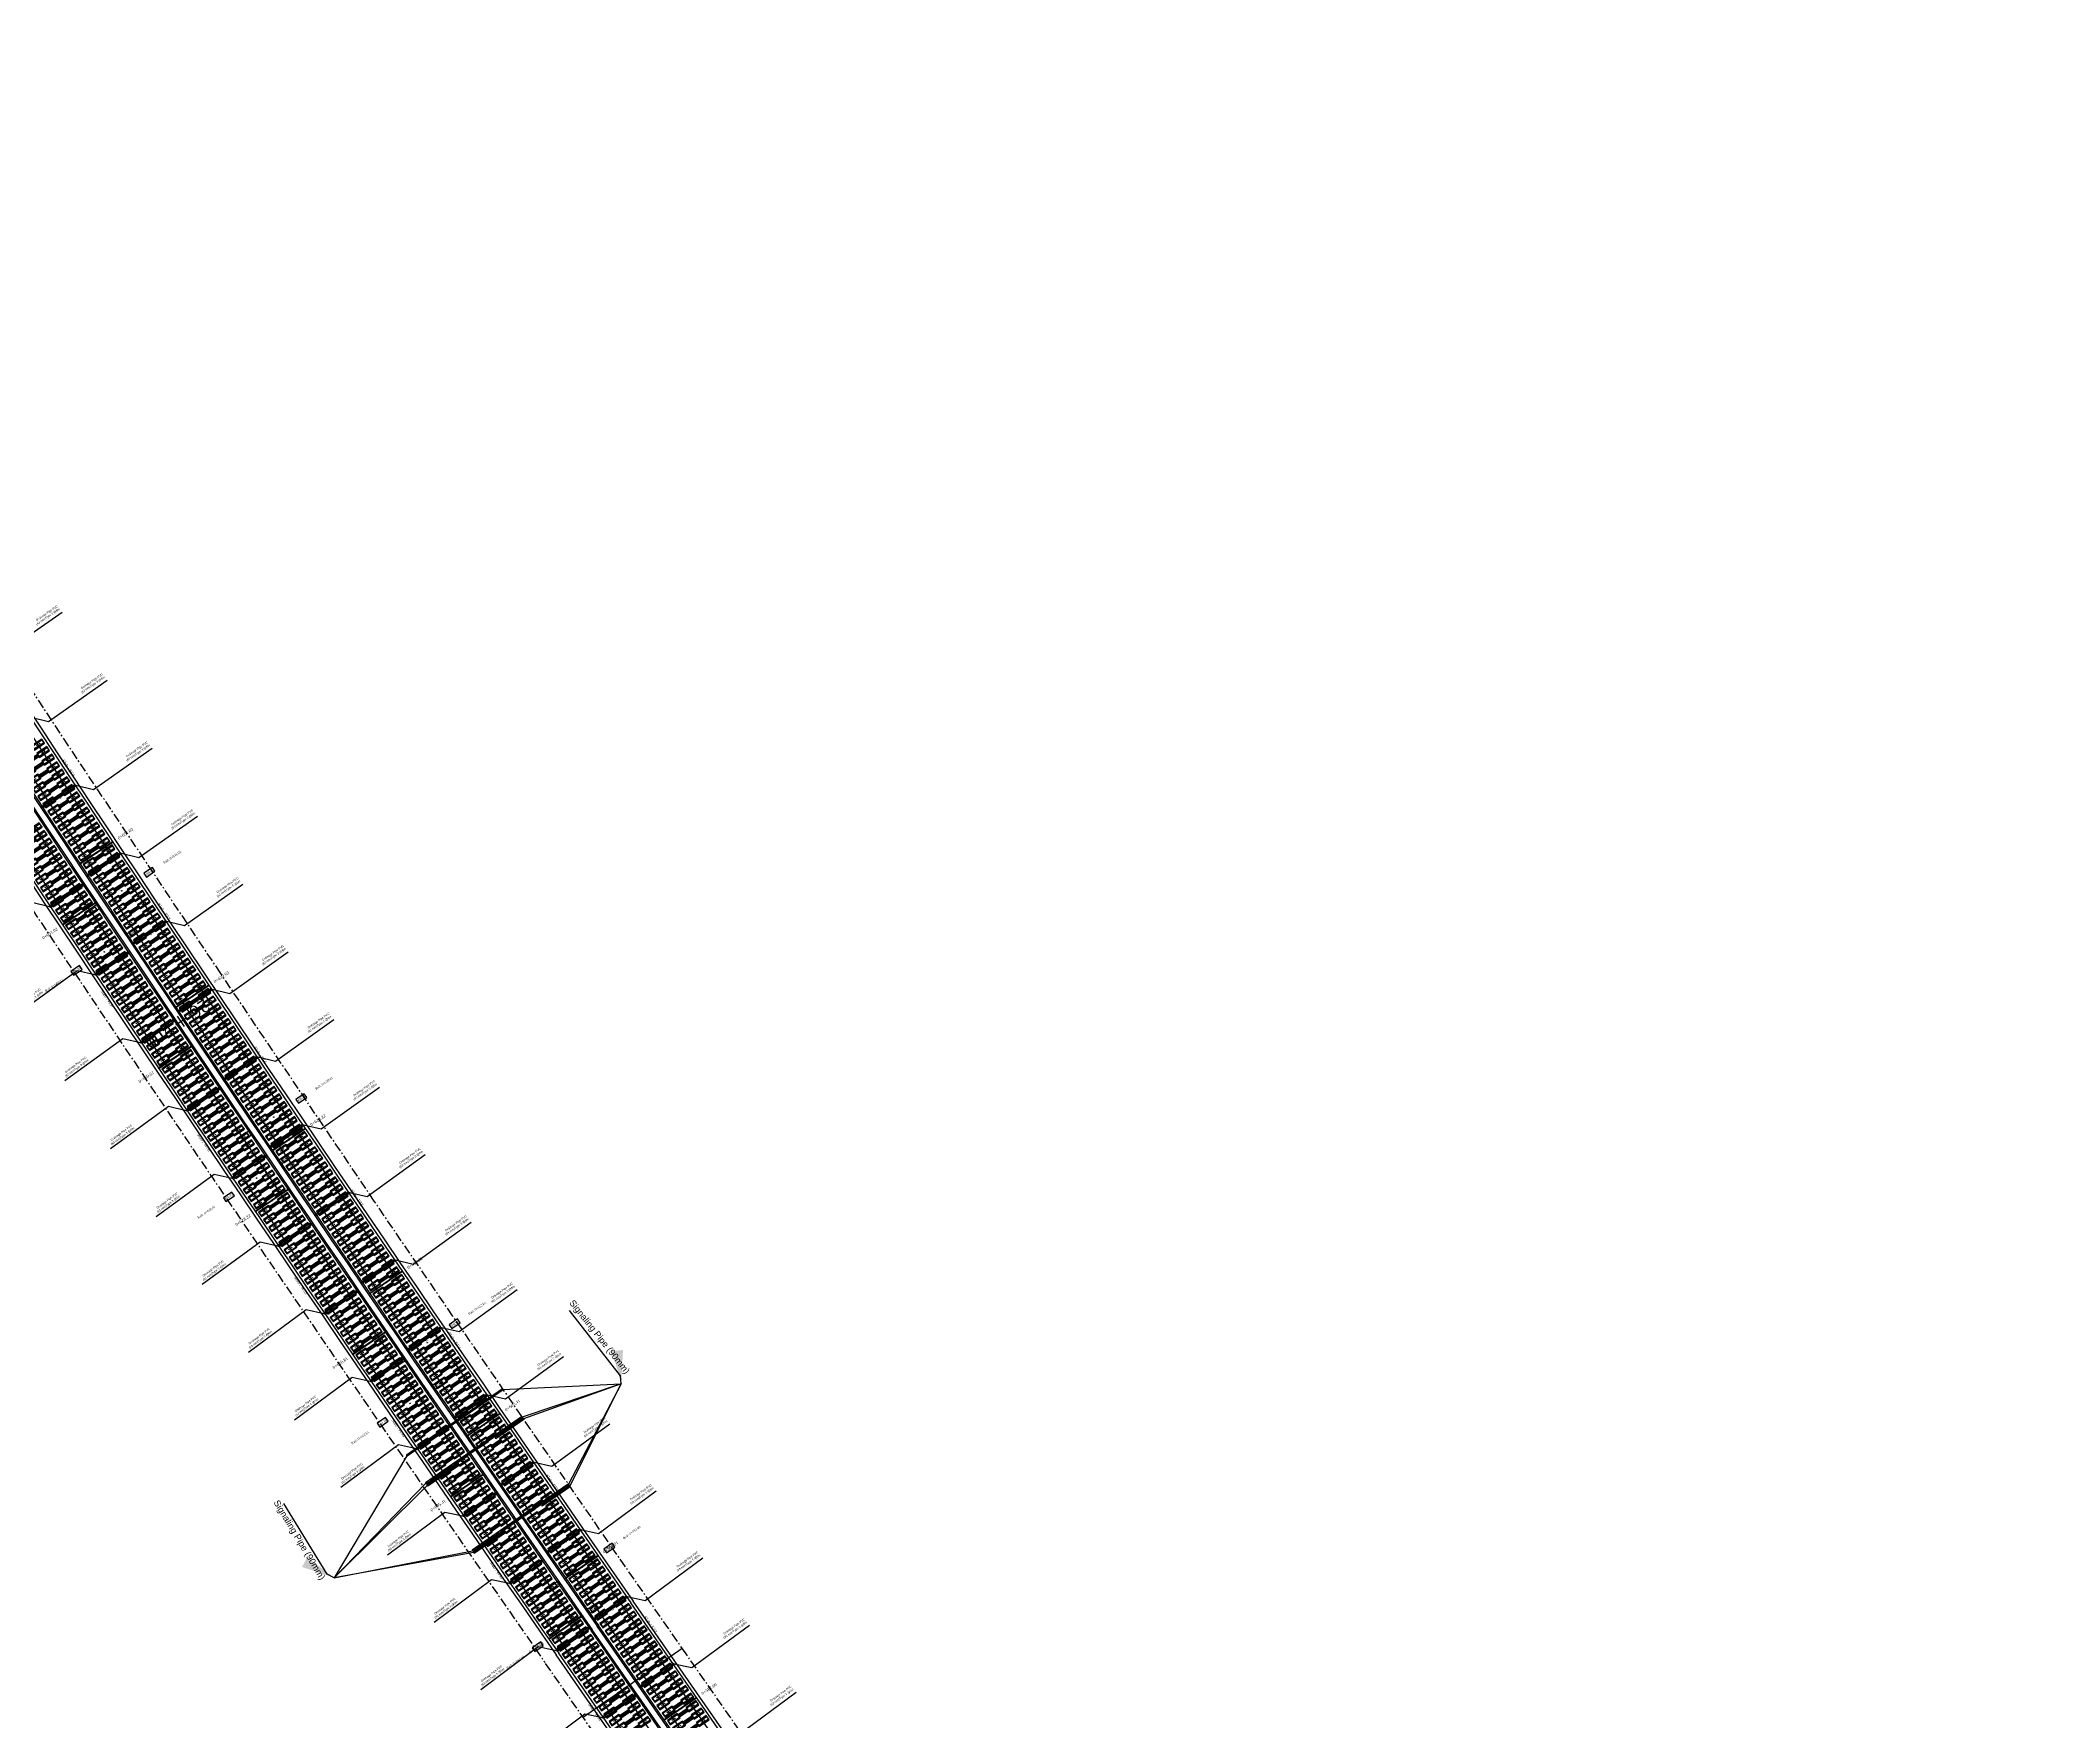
# Model space of a CAD drawing. Header units: metres. Extents: x 0 to 564365, y 0 to 3594889.
# Drawn here: x 563869.9 to 564002, y 3593730.4 to 3593841.5 of the extents above; entities that cross this region are included whole.
import ezdxf
from ezdxf.enums import TextEntityAlignment as Align

# ---------------------------------------------------------------- set-up
doc = ezdxf.new("R2010")
doc.units = ezdxf.units.M
for name, pattern in [('ACAD_ISO10W100', [18, 12, -3, 0, -3]), ('DASHED2', [0.375, 0.25, -0.125]), ('HIDDEN', [0.375, 0.25, -0.125])]:
    doc.linetypes.add(name, pattern=pattern)
for name, color, linetype in [('2d', 2, 'Continuous'), ('_flg-all slab', 7, 'Continuous'), ('_flg-Bar Divar', 11, 'ACAD_ISO10W100'), ('_flg-Por Konande-Devar', 230, 'Continuous'), ('_flg-por Konande-Vasat', 170, 'Continuous'), ('A-BLDG-SITE', 7, 'Continuous'), ('AG_JOOSH', 7, 'Continuous'), ('AG_Print', 7, 'Continuous'), ('AG_Slab', 7, 'Continuous'), ('C-ROAD-SAMP', 150, 'HIDDEN'), ('C-ROAD-STAN-MAJR', 11, 'Continuous'), ('E Pipe', 5, 'Continuous'), ('Km_Rail', 7, 'Continuous'), ('Km_Slab', 7, 'Continuous'), ('newSTALBL', 1, 'Continuous'), ('Number_Slab', 7, 'Continuous'), ('Rail', 1, 'Continuous'), ('Rail_Gap', 7, 'Continuous'), ('Signaling Pipe', 5, 'Continuous'), ('Travers', 7, 'Continuous')]:
    doc.layers.add(name, color=color, linetype=linetype)
doc.styles.add('ND', font='nashkh.shx', dxfattribs={"height": 3})
doc.styles.add('RS', font='ROMANS.SHX')
doc.styles.get("Standard").update_dxf_attribs({"font": 'romantic.ttf'})
doc.dimstyles.new('1.50', dxfattribs={"dimscale": 0, "dimtxt": 2.5, "dimasz": 2.2, "dimexe": 2, "dimexo": 2, "dimgap": 0.8, "dimtad": 1, "dimdec": 0, "dimlfac": 5, "dimdsep": 46, "dimtxsty": 'RS', "dimcen": 2.2, "dimclrd": 2, "dimclre": 2, "dimclrt": 2, "dimadec": 0, "dimazin": 0, "dimtfac": 1, "dimtdec": 0, "dimtmove": 2, "dimatfit": 3, "dimfxl": 3, "dimtolj": 1, "dimtzin": 0, "dimarcsym": 0})

# ---------------------------------------------------------------- blocks, each defined once
blk = doc.blocks.new('stalbl')
for p, q in [((0, 0.042), (0, -0.041)), ((0.042, 0), (-0.042, 0))]:
    blk.add_line(p, q)
blk.add_attdef('STAMAN', text='', height=0.0167).set_placement((-0.08, 0), align=Align.MIDDLE_RIGHT)
blk.add_attdef('STAPRE', text='', height=0.0167).set_placement((0.08, 0), align=Align.MIDDLE_LEFT)
blk = doc.blocks.new('AG_slab')
at = {"layer": 'AG_Slab', "color": 1}
for p, q in [((1.3, 0.015), (-1.3, 0.015)), ((1.3, -0.015), (-1.3, -0.015))]:
    blk.add_line(p, q, dxfattribs=at)
at = {"layer": 'AG_Slab', "color": 5}
for p, q in [((-1.3, -0.015), (-1.3, 0.015)), ((1.3, 0.015), (1.3, -0.015))]:
    blk.add_line(p, q, dxfattribs=at)
at = {"layer": 'AG_Slab', "color": 2, "linetype": 'DASHED2'}
blk.add_line((1.3, 0), (-1.3, 0), dxfattribs=at)
at = {"layer": 'AG_Slab', "color": 7}
blk.add_circle((0, 0), 0.03, dxfattribs=at)
blk = doc.blocks.new('AG_Joosh')
at = {"layer": 'AG_JOOSH', "color": 2}
for p, q in [((-0.701, 0.005), (-0.801, 0.005)), ((0.701, 0.005), (0.801, 0.005)), ((-0.701, -0.005), (-0.801, -0.005)), ((0.701, -0.005), (0.801, -0.005))]:
    blk.add_line(p, q, dxfattribs=at)
at = {"layer": 'AG_JOOSH', "color": 7}
blk.add_circle((0, 0), 0.0155, dxfattribs=at)
blk = doc.blocks.new('AG_t')
at = {"layer": 'Travers', "color": 3}
blk.add_lwpolyline([(-0.35, 0.17), (-1.15, 0.17), (-1.15, -0.17), (-0.35, -0.17), (-0.35, 0.17), (-0.38, 0.11), (-1.13, 0.11), (-1.15, 0.17), (-1.13, 0.11), (-1.13, -0.11), (-1.15, -0.17), (-1.13, -0.11), (-0.38, -0.11), (-0.35, -0.17), (-0.38, -0.11), (-0.38, 0.11), (-0.35, 0.17), (-0.35, 0.09), (0.35, 0.09), (0.35, 0.05), (-0.35, 0.05), (-0.35, 0), (0.35, 0), (0.35, -0.05), (-0.35, -0.05), (-0.35, -0.09), (0.35, -0.09), (0.35, -0.17), (1.15, -0.17), (1.15, 0.17), (0.35, 0.17), (0.35, -0.17), (0.38, -0.11), (0.38, 0.11), (0.35, 0.17), (0.38, 0.11), (1.13, 0.11), (1.15, 0.17), (1.13, 0.11), (1.13, -0.11), (1.15, -0.17), (1.13, -0.11), (0.38, -0.11)], dxfattribs=at)
for centre in [(-0.86, 0), (-0.65, 0), (0.65, 0), (0.86, 0)]:
    blk.add_circle(centre, 0.015, dxfattribs=at)
at = {"layer": 'Travers', "color": 7}
blk.add_circle((0, 0), 0.02, dxfattribs=at)
blk = doc.blocks.new('AG_tttt', base_point=(-0.75, 0))
at = {"layer": 'Travers', "color": 3}
blk.add_lwpolyline([(-0.35, 0.17), (-1.15, 0.17), (-1.15, -0.17), (-0.35, -0.17), (-0.35, 0.17), (-0.38, 0.11), (-1.13, 0.11), (-1.15, 0.17), (-1.13, 0.11), (-1.13, -0.11), (-1.15, -0.17), (-1.13, -0.11), (-0.38, -0.11), (-0.35, -0.17), (-0.38, -0.11), (-0.38, 0.11), (-0.35, 0.17), (-0.35, 0.09), (0.35, 0.09), (0.35, 0.05), (-0.35, 0.05), (-0.35, 0), (0.35, 0), (0.35, -0.05), (-0.35, -0.05), (-0.35, -0.09), (0.35, -0.09), (0.35, -0.17), (1.15, -0.17), (1.15, 0.17), (0.35, 0.17), (0.35, -0.17), (0.38, -0.11), (0.38, 0.11), (0.35, 0.17), (0.38, 0.11), (1.13, 0.11), (1.15, 0.17), (1.13, 0.11), (1.13, -0.11), (1.15, -0.17), (1.13, -0.11), (0.38, -0.11)], dxfattribs=at)
for centre in [(-0.86, 0), (-0.65, 0), (0.65, 0), (0.86, 0)]:
    blk.add_circle(centre, 0.015, dxfattribs=at)
at = {"layer": 'Travers', "color": 7}
blk.add_circle((0, 0), 0.02, dxfattribs=at)
blk = doc.blocks.new('Drainage Pipe E')
at = {"color": 30, "true_color": 0xf26722}
for p, q in [((-0.87, 0.07), (0.85, 0.07)), ((-0.87, 0.07), (0.85, 0.07)), ((0.85, 0.07), (0.52, 0.12)), ((0.52, 0.12), (0.52, 0.07)), ((0.85, 0.07), (0.52, 0.12)), ((0.52, 0.12), (0.52, 0.07))]:
    blk.add_line(p, q, dxfattribs=at)
at = {"layer": '2d', "flags": 128}
blk.add_lwpolyline([(-1.35, 0), (-2.17, 0.89), (-6.92, 0.76)], dxfattribs=at)
at = {"layer": 'E Pipe', "color": 4}
for p, q in [((-1.3, 0.05), (1.29, 0.05)), ((-1.3, 0.05), (1.29, 0.05)), ((-1.31, -0.05), (1.3, -0.05)), ((-1.3, -0.06), (1.29, -0.05))]:
    blk.add_line(p, q, dxfattribs=at)
for centre in [(-1.29, 0), (-1.29, 0), (1.29, 0), (1.29, 0)]:
    blk.add_circle(centre, 0.0546, dxfattribs=at)
at = {"color": 30, "true_color": 0xf26722, "insert": (-0.16, 0.2), "char_height": 0.0993, "attachment_point": 1, "rotation": 0.0181}
blk.add_mtext_dynamic_manual_height_columns('2%', width=1.0082, gutter_width=1, heights=[0], dxfattribs=at)
at = {"layer": '2d', "insert": (-6.89, 0.17), "char_height": 0.141, "width": 2.1135, "attachment_point": 3, "rotation": 180.6503, "style": 'ND'}
blk.add_mtext('{\\f@Arial Unicode MS|b0|i0|c0|p34;Drainage Pipe PVC\\P(63 mm)Type 3 @6m}', dxfattribs=at)
blk = doc.blocks.new('_N-drainage pipe')
at = {"layer": '2d', "flags": 128}
blk.add_lwpolyline([(570000.68, 3594952.86), (569999.69, 3594952.17), (569999.2, 3594947.46)], dxfattribs=at)
at = {"layer": 'E Pipe', "color": 4}
for p, q in [((570000.74, 3594952.9), (570001.09, 3594955.47)), ((570000.74, 3594952.91), (570001.09, 3594955.46))]:
    blk.add_line(p, q, dxfattribs=at)
blk.add_lwpolyline([(570000.64, 3594952.92), (570000.98, 3594955.47)], close=True, dxfattribs=at)
for centre in [(570001.03, 3594955.47), (570001.03, 3594955.47), (570000.69, 3594952.92), (570000.69, 3594952.92)]:
    blk.add_circle(centre, 0.0544, dxfattribs=at)
at = {"layer": '2d', "insert": (569998.9, 3594949.57), "char_height": 0.1405, "width": 2.1055, "attachment_point": 3, "rotation": 84.2858, "style": 'ND'}
blk.add_mtext('{\\f@Arial Unicode MS|b0|i0|c0|p34;Drainage Pipe PVC\\P(63 mm)Type 3 @6m}', dxfattribs=at)
blk = doc.blocks.new('Signaling-P90')
for p, q in [((564576.2, 3601965.65), (564568.72, 3601963.81)), ((564576.22, 3601965.56), (564568.74, 3601963.72)), ((564576.21, 3601965.6), (564583.65, 3601963.18, 0)), ((564574.54, 3601962.95), (564569.25, 3601961.65)), ((564569.27, 3601961.56), (564574.56, 3601962.87)), ((564571.44, 3601962.19), (564576.73, 3601963.49)), ((564576.75, 3601963.41), (564571.46, 3601962.1)), ((564576.77, 3601963.34), (564574.6, 3601962.81)), ((564576.79, 3601963.25), (564574.62, 3601962.72)), ((564583.65, 3601963.18, 0), (564576.74, 3601963.45)), ((564583.65, 3601963.18, 0), (564576.78, 3601963.3)), ((564583.65, 3601963.18, 0), (564578.04, 3601958.21)), ((564578.07, 3601958.06), (564583.65, 3601963.18, 0)), ((564578.07, 3601958.06), (564583.65, 3601963.18, 0)), ((564561.37, 3601957.93), (564569.26, 3601961.61)), ((564561.37, 3601957.93), (564569.29, 3601961.45)), ((564569.29, 3601961.5), (564571.46, 3601962.03)), ((564569.31, 3601961.41), (564571.48, 3601961.94)), ((564570.59, 3601956.21), (564561.37, 3601957.93)), ((564570.59, 3601956.21), (564561.37, 3601957.93)), ((564561.37, 3601957.93), (564570.55, 3601956.36)), ((564575.83, 3601957.71), (564570.54, 3601956.41)), ((564570.56, 3601956.32), (564575.85, 3601957.62)), ((564572.73, 3601956.95), (564578.02, 3601958.25)), ((564578.05, 3601958.16), (564572.75, 3601956.86)), ((564578.06, 3601958.1), (564575.88, 3601957.56)), ((564578.08, 3601958.01), (564575.9, 3601957.47)), ((564570.57, 3601956.25), (564572.76, 3601956.79)), ((564570.6, 3601956.17), (564572.78, 3601956.7))]:
    blk.add_line(p, q)
blk.add_lwpolyline([(564568.73, 3601963.76), (564561.37, 3601957.93)])
for centre, major_axis, ratio in [((564576.21, 3601965.6), (0.0107, -0.0435), 0.134472), ((564574.61, 3601962.76), (0.0108, -0.0437), 0.140067), ((564576.74, 3601963.45), (0.0107, -0.0435), 0.134472), ((564576.78, 3601963.3), (0.0108, -0.0439), 0.169288), ((564571.45, 3601962.15), (0.0107, -0.0435), 0.259857), ((564575.89, 3601957.52), (0.0108, -0.0437), 0.250423), ((564578.04, 3601958.21), (0.0107, -0.0435), 0.134472), ((564578.07, 3601958.06), (0.0108, -0.0437), 0.165493)]:
    blk.add_ellipse(centre, major_axis=major_axis, ratio=ratio)
at = {"extrusion": (0, 0, -1)}
for centre, major_axis, ratio in [((564568.73, 3601963.76), (0.0107, -0.0435), 0.134472), ((564574.55, 3601962.91), (0.0107, -0.0435), 0.259857), ((564569.26, 3601961.61), (0.0107, -0.0435), 0.134472), ((564569.3, 3601961.45), (0.0108, -0.0439), 0.169288), ((564571.47, 3601961.99), (0.0108, -0.0437), 0.140067), ((564575.84, 3601957.67), (0.0107, -0.0435), 0.340439), ((564570.55, 3601956.36), (0.0107, -0.0435), 0.134472), ((564570.59, 3601956.21), (0.0108, -0.0437), 0.165493), ((564572.77, 3601956.75), (0.0108, -0.0437), 0.250423)]:
    blk.add_ellipse(centre, major_axis=major_axis, ratio=ratio, dxfattribs=at)
at = {"layer": 'C-ROAD-SAMP', "color": 150, "linetype": 'HIDDEN', "lineweight": -3}
for p, q in [((564576.74, 3601963.45), (564569.26, 3601961.61)), ((564576.78, 3601963.3), (564574.61, 3601962.76)), ((564569.29, 3601961.45), (564571.46, 3601961.99)), ((564570.55, 3601956.36), (564578.04, 3601958.21))]:
    blk.add_line(p, q, dxfattribs=at)
for points in [[(564576.21, 3601965.6), (564572.43, 3601964.67), (564568.73, 3601963.76)], [(564578.07, 3601958.06), (564575.89, 3601957.52)], [(564570.59, 3601956.21), (564572.77, 3601956.75)]]:
    blk.add_lwpolyline(points, dxfattribs=at)
at = {"layer": 'Signaling Pipe', "char_height": 0.4262, "width": 8.1574, "style": 'ND'}
for insert, attachment_point, rotation in [((564582.71, 3601969.52, 0), 1, 287.5334), ((564559.26, 3601963.98, 0), 7, 280.155)]:
    blk.add_mtext('{\\f@Arial Unicode MS|b0|i0|c0|p34;Signaling Pipe (90mm)}', dxfattribs=dict(at, insert=insert, attachment_point=attachment_point, rotation=rotation))
at = {"layer": 'Signaling Pipe'}
for points in [[(564583.65, 3601963.18, 0), (564583.78, 3601963.69, 0), (564582.17, 3601968.92, 0)], [(564561.37, 3601957.93), (564561.03, 3601958.32), (564560.02, 3601963.7)]]:
    blk.add_leader(points, dimstyle='1.50', override={"dimscale": 1}, dxfattribs=at)

msp = doc.modelspace()

# ---------------------------------------------------------------- linework, layer by layer
at = {"layer": '_flg-all slab', "linetype": 'Continuous', "lineweight": -3}
for p, q in [((564001.839, 3593604.752), (563908.953, 3593738.284)), ((563999.705, 3593603.268), (563906.819, 3593736.799)), ((563999.212, 3593602.925), (563906.326, 3593736.457)), ((563997.078, 3593601.44), (563904.192, 3593734.972))]:
    msp.add_line(p, q, dxfattribs=at)
for radius in [2997.1, 3000.3, 2999.7, 3002.9]:
    msp.add_arc((566369.339, 3595449.748), radius, 212.455293, 214.822778, dxfattribs=at)
at = {"layer": '_flg-Bar Divar', "lineweight": -3, "ltscale": 0.05}
for p, q in [((563871.812, 3593794.891, 1556.206), (563866.814, 3593802.476, 1556.206)), ((563876.834, 3593787.38, 1556.206), (563871.812, 3593794.891, 1556.206)), ((563881.877, 3593779.85, 1556.206), (563876.834, 3593787.38, 1556.206)), ((563886.989, 3593772.25, 1556.206), (563881.877, 3593779.85, 1556.206)), ((563892.016, 3593764.815, 1556.206), (563886.989, 3593772.25, 1556.206)), ((563897.182, 3593757.251, 1556.206), (563892.016, 3593764.815, 1556.206)), ((563902.317, 3593749.781, 1556.206), (563897.182, 3593757.251, 1556.206)), ((563907.458, 3593742.315, 1556.206), (563902.317, 3593749.781, 1556.206)), ((563912.599, 3593734.927, 1556.206), (563907.458, 3593742.315, 1556.206)), ((563996.175, 3593600.812), (563903.289, 3593734.344)), ((563917.838, 3593727.409, 1556.206), (563912.599, 3593734.927, 1556.206))]:
    msp.add_line(p, q, dxfattribs=at)
msp.add_arc((566369.339, 3595449.748), 3004, 212.455293, 214.822778, dxfattribs=at)
at = {"layer": '_flg-Por Konande-Devar', "linetype": 'Continuous', "lineweight": -3}
for p, q in [((564002.003, 3593604.867), (563909.117, 3593738.398)), ((563996.914, 3593601.326), (563904.028, 3593734.858))]:
    msp.add_line(p, q, dxfattribs=at)
for radius in [2996.9, 3003.1]:
    msp.add_arc((566369.339, 3595449.748), radius, 212.455293, 214.822778, dxfattribs=at)
at = {"layer": '_flg-por Konande-Vasat'}
for p, q in [((563999.294, 3593602.982), (563906.408, 3593736.514)), ((563999.622, 3593603.211), (563906.737, 3593736.742))]:
    msp.add_line(p, q, dxfattribs=at)
for radius in [3000.2, 2999.8]:
    msp.add_arc((566369.339, 3595449.748), radius, 212.455293, 214.822778, dxfattribs=at)
at = {"layer": 'A-BLDG-SITE', "color": 4}
msp.add_line((563912.348, 3593735.288, 1550.434), (563905.818, 3593730.75, 1550.432), dxfattribs=at)
at = {"layer": 'Rail'}
for points in [[(563874.71, 3593784.896, -0.0015004), (563864.763, 3593799.898, -0.0015004)], [(563875.959, 3593785.73, -0.0015004), (563866.017, 3593800.724, -0.0015004)], [(563874.805, 3593781.697, -0.0014988), (563864.85, 3593796.682)], [(563873.557, 3593780.862, -0.0014988), (563863.596, 3593795.855)], [(563885.997, 3593770.787, -0.0015004), (563875.965, 3593785.722, -0.0015004)], [(563884.752, 3593769.946, -0.0015004), (563874.716, 3593784.888, -0.0015004)], [(563884.856, 3593766.763, -0.0014988), (563874.811, 3593781.688)], [(563883.613, 3593765.921, -0.0014988), (563873.562, 3593780.853)], [(563894.884, 3593755.056, -0.0015004), (563884.758, 3593769.938, -0.0015004)], [(563896.124, 3593755.905, -0.0015004), (563886.002, 3593770.779, -0.0015004)], [(563893.758, 3593751.04, -0.0014988), (563883.618, 3593765.912)], [(563894.997, 3593751.89, -0.0014988), (563884.862, 3593766.755)], [(563905.106, 3593740.228, -0.0015004), (563894.89, 3593755.048, -0.0015004)], [(563906.34, 3593741.084, -0.0015004), (563896.129, 3593755.897, -0.0015004)], [(563903.993, 3593736.22, -0.0014988), (563893.764, 3593751.032)], [(563905.226, 3593737.078, -0.0014988), (563895.002, 3593751.882)], [(563916.621, 3593726.299), (563908.503, 3593737.971, -0.0003153), (563906.345, 3593741.076, -0.0003153)], [(563915.388, 3593725.442), (563907.27, 3593737.113, -0.0003153), (563905.111, 3593740.22, -0.0003153)], [(563915.51, 3593722.293), (563905.876, 3593736.143, -0.000094), (563905.232, 3593737.07)], [(563914.277, 3593721.436), (563904.643, 3593735.286, -0.000094), (563903.998, 3593736.212)]]:
    msp.add_lwpolyline(points, format="xyb", dxfattribs=at)
at = {"layer": 'Rail_Gap', "color": 210}
for points in [[(563876.968, 3593786.217), (563877.533, 3593786.594), (563877.366, 3593786.843), (563876.802, 3593786.467)], [(563873.32, 3593783.783), (563873.861, 3593784.143), (563873.695, 3593784.393), (563873.154, 3593784.032)], [(563875.799, 3593782.175), (563876.393, 3593782.572), (563876.226, 3593782.821), (563875.633, 3593782.424)], [(563872.154, 3593779.737), (563872.724, 3593780.118), (563872.557, 3593780.367), (563871.987, 3593779.986)], [(563887.006, 3593771.282), (563887.562, 3593771.659), (563887.394, 3593771.907), (563886.838, 3593771.531)], [(563883.373, 3593768.826), (563883.905, 3593769.186), (563883.737, 3593769.435), (563883.205, 3593769.075)], [(563885.847, 3593767.247), (563886.439, 3593767.648), (563886.27, 3593767.896), (563885.679, 3593767.495)], [(563882.216, 3593764.787), (563882.784, 3593765.172), (563882.616, 3593765.42), (563882.048, 3593765.036)], [(563897.127, 3593756.404), (563897.687, 3593756.788), (563897.517, 3593757.035), (563896.957, 3593756.652)], [(563893.508, 3593753.926), (563894.045, 3593754.293), (563893.875, 3593754.541), (563893.339, 3593754.174)], [(563895.987, 3593752.382), (563896.571, 3593752.782), (563896.401, 3593753.029), (563895.818, 3593752.629)], [(563892.371, 3593749.9), (563892.931, 3593750.284), (563892.761, 3593750.532), (563892.202, 3593750.148)], [(563907.337, 3593741.587), (563907.9, 3593741.978), (563907.729, 3593742.225), (563907.166, 3593741.834)], [(563903.733, 3593739.087), (563904.273, 3593739.462), (563904.102, 3593739.708), (563903.562, 3593739.334)], [(563906.211, 3593737.574), (563906.797, 3593737.981), (563906.626, 3593738.228), (563906.04, 3593737.82)], [(563902.61, 3593735.071), (563903.173, 3593735.462), (563903.001, 3593735.708), (563902.438, 3593735.317)]]:
    msp.add_lwpolyline(points, close=True, dxfattribs=at)

# ---------------------------------------------------------------- block references
for p, rotation in [((-2500002.921, 1628773.79), 311.6835974643732), ((-2496459.831, 1623260.447), 311.7866748928834), ((-2492906.827, 1617753.488), 311.8897523213971), ((-2489343.923, 1612252.93), 311.9928297499072), ((-2485771.128, 1606758.79), 312.0959071784104), ((-2482188.456, 1601271.087), 312.1989846069134), ((-2478595.916, 1595789.838), 312.3020620354236), ((-2474993.521, 1590315.061), 312.4051394639337), ((-2471381.283, 1584846.774), 312.5082168924439), ((-2467759.213, 1579384.994), 312.6112943209575), ((-2464127.322, 1573929.74), 312.7143717494678), ((-2460485.624, 1568481.028), 312.8174491779779), ((-2460326.24, 1568243.205), 312.8218707667628)]:
    msp.add_blockref('_N-drainage pipe', p, dxfattribs=dict(rotation=rotation))
at = {"layer": '_flg-Por Konande-Devar', "color": 0, "rotation": 20.78583751536237}
msp.add_blockref('Signaling-P90', (1314321.342, 25871.912, 1556.206), dxfattribs=at)
at = {"layer": 'AG_JOOSH'}
for p, rotation in [((563875.337, 3593785.309), 33.71822692701607), ((563874.184, 3593781.275), 33.77005381517748), ((563885.377, 3593770.363), 34.06228999113508), ((563884.237, 3593766.338), 34.11375010654503), ((563895.507, 3593755.477), 34.40635300342603), ((563894.38, 3593751.461), 34.45744641559803), ((563905.726, 3593740.652), 34.75041603849358), ((563904.612, 3593736.645), 34.80114275690197)]:
    msp.add_blockref('AG_Joosh', p, dxfattribs=dict(at, rotation=rotation))
at = {"layer": 'AG_Print'}
for name, p, rotation in [('AG_tttt', (563868.565, 3593794.14), 33.50607703388658), ('AG_tttt', (563868.897, 3593793.64), 33.51753945819253), ('AG_tttt', (563869.228, 3593793.14), 33.52900182612895), ('AG_tttt', (563869.56, 3593792.64), 33.54046425189934), ('AG_tttt', (563869.891, 3593792.14), 33.55192662223766), ('AG_tttt', (563870.223, 3593791.64), 33.56338904623548), ('AG_tttt', (563870.555, 3593791.14), 33.57485142080191), ('AG_tttt', (563870.886, 3593790.64), 33.58631382524568), ('AG_tttt', (563871.218, 3593790.14), 33.59777624036682), ('AG_tttt', (563871.55, 3593789.64), 33.60923865176747), ('AG_tttt', (563868.399, 3593788.601), 33.59248054922946), ('AG_tttt', (563868.731, 3593788.101), 33.60393073435283), ('AG_tttt', (563871.883, 3593789.141), 33.62070105499623), ('AG_tttt', (563872.215, 3593788.641), 33.6321634356927), ('AG_tttt', (563872.547, 3593788.142), 33.64362584862675), ('AG_tttt', (563869.064, 3593787.601), 33.61538092092306), ('AG_tttt', (563869.396, 3593787.101), 33.62683111931998), ('AG_tttt', (563872.88, 3593787.642), 33.65508825968573), ('AG_tttt', (563873.212, 3593787.143), 33.66655063976797), ('AG_tttt', (563869.728, 3593786.602), 33.63828125601313), ('AG_tttt', (563870.06, 3593786.102), 33.64973146951961), ('AG_tttt', (563870.393, 3593785.603), 33.66118164690663), ('AG_tttt', (563873.545, 3593786.643), 33.67801303370433), ('AG_tttt', (563873.878, 3593786.144), 33.68947545671566), ('AG_tttt', (563874.211, 3593785.645), 33.70093784028808), ('AG_tttt', (563870.726, 3593785.104), 33.67263183300781), ('AG_tttt', (563871.058, 3593784.604), 33.68408199869278), ('AG_tttt', (563874.543, 3593785.146), 33.71240025385423), ('AG_tttt', (563874.882, 3593784.638), 33.72405368911296), ('AG_tttt', (563875.215, 3593784.139), 33.73551607046531), ('AG_tttt', (563871.391, 3593784.105), 33.69553219863243), ('AG_tttt', (563871.724, 3593783.606), 33.70698240371358), ('AG_tttt', (563872.057, 3593783.107), 33.7184325552765), ('AG_tttt', (563875.549, 3593783.64), 33.74697845858149), ('AG_tttt', (563875.882, 3593783.142), 33.75844086866215), ('AG_tttt', (563872.39, 3593782.608), 33.72988274246159), ('AG_tttt', (563872.723, 3593782.109), 33.7413329213872), ('AG_tttt', (563873.057, 3593781.61), 33.75278309251223), ('AG_tttt', (563876.215, 3593782.643), 33.76990327655743), ('AG_tttt', (563876.549, 3593782.144), 33.78136569744238), ('AG_tttt', (563876.883, 3593781.645), 33.7928280678797), ('AG_tttt', (563873.39, 3593781.111), 33.76423328582987), ('AG_tttt', (563873.729, 3593780.604), 33.77587431588753), ('AG_tttt', (563877.216, 3593781.147), 33.80429049656318), ('AG_tttt', (563877.55, 3593780.648), 33.8157528658647), ('AG_tttt', (563874.063, 3593780.105), 33.78732448611161), ('AG_tttt', (563874.397, 3593779.607), 33.7987746848379), ('AG_tttt', (563874.73, 3593779.108), 33.81022483865454), ('AG_tttt', (563877.884, 3593780.15), 33.8272152794873), ('AG_tttt', (563878.218, 3593779.651), 33.83867767405884), ('AG_tttt', (563878.552, 3593779.153), 33.85014008928218), ('AG_tttt', (563875.064, 3593778.61), 33.82167504645417), ('AG_tttt', (563875.398, 3593778.111), 33.83312523497552), ('AG_tttt', (563875.732, 3593777.613), 33.84457539958333), ('AG_tttt', (563878.887, 3593778.655), 33.86160247154573), ('AG_tttt', (563879.221, 3593778.157), 33.8730648902128), ('AG_tttt', (563879.556, 3593777.659), 33.88452727684874), ('AG_tttt', (563876.067, 3593777.115), 33.85602560980568), ('AG_tttt', (563876.401, 3593776.616), 33.86747577741288), ('AG_tttt', (563879.89, 3593777.16), 33.89598968594738), ('AG_tttt', (563880.225, 3593776.662), 33.90745207384403), ('AG_tttt', (563876.735, 3593776.118), 33.87892598166022), ('AG_tttt', (563877.07, 3593775.62), 33.89037613925974), ('AG_tttt', (563877.404, 3593775.122), 33.90182629501755), ('AG_tttt', (563880.56, 3593776.165), 33.9189144801542), ('AG_tttt', (563880.894, 3593775.667), 33.93037690558318), ('AG_tttt', (563881.229, 3593775.169), 33.94183928641962), ('AG_tttt', (563877.739, 3593774.624), 33.91327650835827), ('AG_tttt', (563878.074, 3593774.126), 33.92472670615089), ('AG_tttt', (563878.409, 3593773.628), 33.9361768786877), ('AG_tttt', (563881.564, 3593774.671), 33.9533016773913), ('AG_tttt', (563881.9, 3593774.173), 33.96476408361948), ('AG_tttt', (563882.235, 3593773.676), 33.97622647639517), ('AG_tttt', (563878.744, 3593773.131), 33.94762704157279), ('AG_tttt', (563879.079, 3593772.633), 33.95907724896669), ('AG_tttt', (563882.57, 3593773.178), 33.98768889525533), ('AG_tttt', (563882.906, 3593772.681), 33.99915126718097), ('AG_tttt', (563879.414, 3593772.135), 33.9705274032901), ('AG_tttt', (563879.75, 3593771.638), 33.98197761790217), ('AG_tttt', (563880.085, 3593771.14), 33.99342779494127), ('AG_tttt', (563883.241, 3593772.183), 34.0106136905872), ('AG_tttt', (563883.577, 3593771.686), 34.02207607296493), ('AG_tttt', (563883.913, 3593771.189), 34.0335384683363), ('AG_tttt', (563880.42, 3593770.643), 34.00487797425485), ('AG_tttt', (563880.756, 3593770.145), 34.01632816127045), ('AG_tttt', (563881.092, 3593769.648), 34.02777834651113), ('AG_tttt', (563884.248, 3593770.692), 34.04500087255356), ('AG_tttt', (563884.584, 3593770.195), 34.05646328607854), ('AG_tttt', (563884.926, 3593769.689), 34.06811672936767), ('AG_tttt', (563881.428, 3593769.151), 34.03922849602056), ('AG_tttt', (563881.764, 3593768.654), 34.05067868902344), ('AG_tttt', (563885.262, 3593769.192), 34.07957910901634), ('AG_tttt', (563885.598, 3593768.695), 34.09104152381247), ('AG_tttt', (563882.1, 3593768.157), 34.06212890110294), ('AG_tttt', (563882.436, 3593767.66), 34.07357906431487), ('AG_tttt', (563882.772, 3593767.163), 34.08502925248394), ('AG_tttt', (563885.935, 3593768.198), 34.10250391038734), ('AG_tttt', (563886.271, 3593767.702), 34.11396632803243), ('AG_tttt', (563886.608, 3593767.205), 34.12542873331817), ('AG_tttt', (563883.108, 3593766.666), 34.09647942214643), ('AG_tttt', (563883.445, 3593766.169), 34.10792959323209), ('AG_tttt', (563883.787, 3593765.664), 34.11957062957359), ('AG_tttt', (563886.944, 3593766.708), 34.13689111177043), ('AG_tttt', (563887.281, 3593766.212), 34.14835349824106), ('AG_tttt', (563887.618, 3593765.715), 34.1598159175977), ('AG_tttt', (563884.123, 3593765.167), 34.13102079538707), ('AG_tttt', (563884.46, 3593764.671), 34.14247098841775), ('AG_tttt', (563887.955, 3593765.219), 34.17127828708998), ('AG_tttt', (563888.292, 3593764.722), 34.18274071976656), ('AG_tttt', (563884.797, 3593764.174), 34.15392117025026), ('AG_tttt', (563885.134, 3593763.678), 34.1653713752161), ('AG_tttt', (563885.471, 3593763.181), 34.17682153054258), ('AG_tttt', (563888.629, 3593764.226), 34.19420310849811), ('AG_tttt', (563888.967, 3593763.73), 34.20566549755425), ('AG_tttt', (563889.304, 3593763.234), 34.21712789737239), ('AG_tttt', (563885.808, 3593762.685), 34.18827171988394), ('AG_tttt', (563886.145, 3593762.188), 34.1997219142993), ('AG_tttt', (563886.482, 3593761.692), 34.21117208486373), ('AG_tttt', (563889.641, 3593762.738), 34.22859030840996), ('AG_tttt', (563889.979, 3593762.241), 34.24005270175501), ('AG_tttt', (563890.316, 3593761.745), 34.25151512660998), ('AG_tttt', (563886.82, 3593761.196), 34.22262225642395), ('AG_tttt', (563887.157, 3593760.7), 34.23407247379122), ('AG_tttt', (563890.654, 3593761.25), 34.26297750032774), ('AG_tttt', (563890.992, 3593760.754), 34.27443992646257), ('AG_tttt', (563887.495, 3593760.204), 34.24552266368781), ('AG_tttt', (563887.832, 3593759.708), 34.2569728315753), ('AG_tttt', (563888.17, 3593759.212), 34.26842300727957), ('AG_tttt', (563891.33, 3593760.258), 34.28590228738932), ('AG_tttt', (563891.668, 3593759.762), 34.29736470164794), ('AG_tttt', (563892.006, 3593759.267), 34.30882712532883), ('AG_tttt', (563888.508, 3593758.716), 34.27987319125509), ('AG_tttt', (563888.846, 3593758.221), 34.29132337895242), ('AG_tttt', (563889.184, 3593757.725), 34.30277355649032), ('AG_tttt', (563892.344, 3593758.771), 34.32028952453602), ('AG_tttt', (563892.683, 3593758.276), 34.33175190473921), ('AG_tttt', (563893.021, 3593757.78), 34.34321430575786), ('AG_tttt', (563889.522, 3593757.229), 34.3142237336601), ('AG_tttt', (563889.861, 3593756.734), 34.32567392092405), ('AG_tttt', (563893.36, 3593757.285), 34.35467668368836), ('AG_tttt', (563893.698, 3593756.789), 34.3661391076689), ('AG_tttt', (563890.199, 3593756.238), 34.33712409942078), ('AG_tttt', (563890.538, 3593755.743), 34.34857427390072), ('AG_tttt', (563890.876, 3593755.248), 34.3600244598433), ('AG_tttt', (563894.037, 3593756.294), 34.37760150947236), ('AG_tttt', (563894.376, 3593755.799), 34.3890638945758), ('AG_tttt', (563894.715, 3593755.304), 34.40052629777535), ('AG_tttt', (563891.215, 3593754.752), 34.37147466271713), ('AG_tttt', (563891.554, 3593754.257), 34.38292484363041), ('AG_tttt', (563891.892, 3593753.762), 34.39437502734346), ('AG_tttt', (563895.06, 3593754.801), 34.41217974057428), ('AG_tttt', (563895.399, 3593754.306), 34.42364212774337), ('AG_tttt', (563895.738, 3593753.811), 34.43510455867087), ('AG_tttt', (563892.231, 3593753.267), 34.40582520506491), ('AG_tttt', (563892.571, 3593752.772), 34.41727536220986), ('AG_tttt', (563896.077, 3593753.316), 34.44656695093019), ('AG_tttt', (563896.417, 3593752.821), 34.45802935856373), ('AG_tttt', (563892.91, 3593752.277), 34.42872556286866), ('AG_tttt', (563893.249, 3593751.782), 34.44017574386206), ('AG_tttt', (563893.588, 3593751.287), 34.45162592992304), ('AG_tttt', (563896.756, 3593752.327), 34.46949174770867), ('AG_tttt', (563897.096, 3593751.832), 34.48095414308253), ('AG_tttt', (563897.436, 3593751.337), 34.49241656524807), ('AG_tttt', (563893.934, 3593750.784), 34.4632669433113), ('AG_tttt', (563894.273, 3593750.29), 34.47471712249179), ('AG_tttt', (563894.613, 3593749.795), 34.48616731313748), ('AG_tttt', (563897.775, 3593750.843), 34.50387895108193), ('AG_tttt', (563898.115, 3593750.348), 34.51534133948129), ('AG_tttt', (563898.455, 3593749.854), 34.52680374598803), ('AG_tttt', (563894.953, 3593749.301), 34.49761751569844), ('AG_tttt', (563895.292, 3593748.806), 34.50906767710614), ('AG_tttt', (563898.796, 3593749.36), 34.5382661518612), ('AG_tttt', (563899.136, 3593748.866), 34.54972854246375), ('AG_tttt', (563895.632, 3593748.312), 34.52051785638145), ('AG_tttt', (563895.972, 3593747.817), 34.53196807317652), ('AG_tttt', (563896.313, 3593747.323), 34.54341825020795), ('AG_tttt', (563899.476, 3593748.371), 34.56119091825632), ('AG_tttt', (563899.817, 3593747.877), 34.57265333820521), ('AG_tttt', (563900.157, 3593747.383), 34.58411572508324), ('AG_tttt', (563896.653, 3593746.829), 34.55486840210056), ('AG_tttt', (563896.993, 3593746.335), 34.56631860797408), ('AG_tttt', (563897.334, 3593745.841), 34.57776878052221), ('AG_tttt', (563900.498, 3593746.889), 34.59557815197774), ('AG_tttt', (563900.838, 3593746.396), 34.60704054168721), ('AG_tttt', (563901.179, 3593745.902), 34.61850295820789), ('AG_tttt', (563897.674, 3593745.347), 34.58921895351186), ('AG_tttt', (563898.015, 3593744.853), 34.60066914755378), ('AG_tttt', (563901.52, 3593745.408), 34.62996535257566), ('AG_tttt', (563901.861, 3593744.914), 34.64142774543708), ('AG_tttt', (563898.356, 3593744.359), 34.61211932881855), ('AG_tttt', (563898.697, 3593743.865), 34.62356950281468), ('AG_tttt', (563899.038, 3593743.372), 34.63501968409597), ('AG_tttt', (563902.202, 3593744.421), 34.65289013221147), ('AG_tttt', (563902.543, 3593743.927), 34.66435256675331), ('AG_tttt', (563902.885, 3593743.434), 34.67581493263314), ('AG_tttt', (563899.379, 3593742.878), 34.64646989835023), ('AG_tttt', (563899.72, 3593742.384), 34.65792006234125), ('AG_tttt', (563900.061, 3593741.891), 34.66937024507644), ('AG_tttt', (563903.226, 3593742.94), 34.68727731797319), ('AG_tttt', (563903.568, 3593742.447), 34.698739718166), ('AG_tttt', (563903.909, 3593741.954), 34.7102021196237), ('AG_tttt', (563900.402, 3593741.397), 34.68082041273741), ('AG_tttt', (563900.744, 3593740.904), 34.69227061521319), ('AG_tttt', (563904.251, 3593741.461), 34.72166455201602), ('AG_tttt', (563904.593, 3593740.967), 34.73312693210603), ('AG_tttt', (563901.085, 3593740.411), 34.70372079847726), ('AG_tttt', (563901.427, 3593739.918), 34.71517096804109), ('AG_tttt', (563901.769, 3593739.424), 34.72662115862047), ('AG_tttt', (563904.935, 3593740.474), 34.74458933898502), ('AG_tttt', (563905.282, 3593739.973), 34.75624278292155), ('AG_tttt', (563905.624, 3593739.48), 34.76770517237907), ('AG_tttt', (563902.111, 3593738.931), 34.73807131733744), ('AG_tttt', (563902.453, 3593738.438), 34.74952152211707), ('AG_tttt', (563902.795, 3593737.945), 34.76097169089758), ('AG_tttt', (563905.967, 3593738.987), 34.77916758494346), ('AG_tttt', (563906.309, 3593738.495), 34.79062998681967), ('AG_tttt', (563906.651, 3593738.002), 34.80209238353311), ('AG_tttt', (563903.137, 3593737.452), 34.77242187745259), ('AG_tttt', (563903.479, 3593736.96), 34.78387205811624), ('AG_tttt', (563906.994, 3593737.509), 34.81355477554449), ('AG_t', (563907.953, 3593737.446), 34.82277830908548), ('AG_tttt', (563903.821, 3593736.467), 34.79532225238836), ('AG_tttt', (563904.169, 3593735.966), 34.8069632484935), ('AG_tttt', (563904.512, 3593735.473), 34.81841345355766), ('AG_t', (563908.296, 3593736.953), 34.82277830908548), ('AG_t', (563908.638, 3593736.46), 34.82277830908548), ('AG_t', (563908.981, 3593735.968), 34.82277830908548), ('AG_t', (563905.471, 3593735.41), 34.82277830908548), ('AG_t', (563905.814, 3593734.917), 34.82277830908548), ('AG_t', (563906.156, 3593734.425), 34.82277830908548), ('AG_t', (563909.323, 3593735.475), 34.82277830908548), ('AG_t', (563909.666, 3593734.983), 34.82277830908548), ('AG_t', (563910.009, 3593734.49), 34.82277830908548), ('AG_t', (563906.499, 3593733.932), 34.82277830908548), ('AG_t', (563906.842, 3593733.439), 34.82277830908548), ('AG_t', (563910.351, 3593733.998), 34.82277830908548), ('AG_t', (563910.694, 3593733.505), 34.82277830908548), ('AG_t', (563907.184, 3593732.947), 34.82277830908548), ('AG_t', (563907.527, 3593732.454), 34.82277830908548), ('AG_t', (563907.869, 3593731.962), 34.82277830908548), ('AG_t', (563911.037, 3593733.013), 34.82277830908548), ('AG_t', (563911.379, 3593732.52), 34.82277830908548), ('AG_t', (563911.722, 3593732.027), 34.82277830908548), ('AG_t', (563908.212, 3593731.469), 34.82277830908548), ('AG_t', (563908.555, 3593730.977), 34.82277830908548), ('AG_t', (563908.897, 3593730.484), 34.82277830908548), ('AG_t', (563912.064, 3593731.535), 34.82277830908548), ('AG_t', (563912.407, 3593731.042), 34.82277830908548), ('AG_t', (563912.75, 3593730.55), 34.82277830908548), ('AG_t', (563909.24, 3593729.992), 34.82277830908548), ('AG_t', (563913.092, 3593730.057), 34.82277830908548)]:
    msp.add_blockref(name, p, dxfattribs=dict(at, rotation=rotation))
at = {"layer": 'AG_Slab'}
for p, rotation in [((563873.671, 3593787.809), 33.6608041624842), ((563872.515, 3593783.774), 33.71269218215948), ((563880.009, 3593778.33), 33.87871070096428), ((563878.862, 3593774.3), 33.93036646598262), ((563886.384, 3593768.875), 34.09661718946107), ((563885.245, 3593764.851), 34.14804072517679), ((563892.795, 3593759.444), 34.31452372029577), ((563891.664, 3593755.425), 34.36571499252122), ((563899.241, 3593750.037), 34.53243020799426), ((563898.119, 3593746.025), 34.58338928626068), ((563905.723, 3593740.655), 34.75033677472232), ((563904.61, 3593736.648), 34.80106353628921), ((563912.234, 3593731.291), 34.82277831415724)]:
    msp.add_blockref('AG_slab', p, dxfattribs=dict(at, rotation=rotation))
at = {"layer": 'C-ROAD-STAN-MAJR', "color": 11, "linetype": 'Continuous', "lineweight": -3}
for p, xscale, yscale, zscale, rotation in [((563865.235, 3593800.547), 0.9962075155305835, 0.9962075155305835, 0.9962075155305835, 213.3688746082784), ((563868.209, 3593796.04), 0.9962075155305836, 0.9962075155305836, 0.9962075155305836, 213.4720620446757), ((563871.192, 3593791.538), 0.9962075155305835, 0.9962075155305835, 0.9962075155305835, 213.575249481066), ((563874.182, 3593787.041), 0.9962075155305836, 0.9962075155305836, 0.9962075155305836, 213.6784369174565), ((563877.181, 3593782.55), 0.9962075155305836, 0.9962075155305836, 0.9962075155305836, 213.7816243538502), ((563880.187, 3593778.065), 0.9962075155305834, 0.9962075155305834, 0.9962075155305834, 213.8848117902441), ((563883.202, 3593773.585), 0.9962075155305833, 0.9962075155305833, 0.9962075155305833, 213.987999226638), ((563886.225, 3593769.11), 0.9962075155305835, 0.9962075155305835, 0.9962075155305835, 214.0911866630283), ((563889.255, 3593764.641), 0.9962075155305836, 0.9962075155305836, 0.9962075155305836, 214.1943740994187), ((563892.294, 3593760.177), 0.9962075155305837, 0.9962075155305837, 0.9962075155305837, 214.2975615358091), ((563895.341, 3593755.719), 0.9962075155305835, 0.9962075155305835, 0.9962075155305835, 214.4007489722063), ((563898.396, 3593751.266), 0.9962075155305838, 0.9962075155305838, 0.9962075155305838, 214.5039364086038), ((563901.459, 3593746.818), 0.9962075155305835, 0.9962075155305835, 0.9962075155305835, 214.6071238449941), ((563904.53, 3593742.377), 0.9962075155305836, 0.9962075155305836, 0.9962075155305836, 214.710311281388), ((563907.609, 3593737.94), 0.9962075155305834, 0.9962075155305834, 0.9962075155305834, 214.8134987177819), ((563910.692, 3593733.507), 0.9962075155305834, 0.9962075155305834, 0.9962075155305834, 214.8227713417065), ((563913.776, 3593729.074), 0.9962075155305834, 0.9962075155305834, 0.9962075155305834, 214.8227713417065)]:
    msp.add_blockref('Drainage Pipe E', p, dxfattribs=dict(at, xscale=xscale, yscale=yscale, zscale=zscale, rotation=rotation))
at = {"layer": 'newSTALBL'}
ref = msp.add_blockref('stalbl', (563879.254, 3593776.688), dxfattribs=dict(at, xscale=10, yscale=10, zscale=10, rotation=213.9107471577645))
ref.add_attrib('STAMAN', '26', dxfattribs={"height": 0.833, "rotation": 213.91075}).set_placement((563879.719, 3593777.502), align=Align.RIGHT)
ref.add_attrib('STAPRE', '700', (563878.324, 3593776.564), dxfattribs={"height": 0.833, "rotation": 213.91075})

# ---------------------------------------------------------------- texts
at = {"layer": 'Km_Rail', "color": 1}
for s, rotation, p in [('Rail: 0+648.02', 33.71823, (563878.665, 3593787.529)), ('Rail: 0+648.02', 33.77005, (563870.859, 3593779.052)), ('Rail: 0+630.01', 34.06229, (563888.691, 3593772.603)), ('Rail: 0+630.01', 34.11375, (563880.926, 3593764.094)), ('Rail: 0+612.01', 34.40635, (563898.807, 3593757.737)), ('Rail: 0+612.01', 34.45745, (563891.082, 3593749.198)), ('Rail: 0+594.00', 34.75042, (563909.012, 3593742.932)), ('Rail: 0+594.00', 34.80114, (563901.327, 3593734.362))]:
    msp.add_text(s, height=0.15, rotation=rotation, dxfattribs=at).set_placement(p, align=Align.MIDDLE_CENTER)
at = {"layer": 'Km_Slab', "color": 11}
for s, rotation, p in [('0+651.02', 33.6608, (563875.585, 3593789.084)), ('0+651.02', 33.71269, (563870.602, 3593782.497)), ('0+639.62', 33.87871, (563881.919, 3593779.612)), ('0+639.62', 33.93037, (563876.954, 3593773.016)), ('0+628.22', 34.09662, (563888.289, 3593770.164)), ('0+628.22', 34.14804, (563883.342, 3593763.56)), ('0+616.81', 34.31452, (563894.694, 3593760.74)), ('0+616.81', 34.36572, (563889.766, 3593754.127)), ('0+605.41', 34.53243, (563901.136, 3593751.341)), ('0+605.41', 34.58339, (563896.226, 3593744.719)), ('0+594.01', 34.75034, (563907.613, 3593741.966)), ('0+594.01', 34.80106, (563902.721, 3593735.336)), ('0+582.60', 34.82278, (563914.122, 3593732.604))]:
    msp.add_text(s, height=0.2, rotation=rotation, dxfattribs=at).set_placement(p, align=Align.MIDDLE_CENTER)
at = {"layer": 'Number_Slab', "color": 230}
for s, rotation, p in [('Slab : E58', 303.55185, (563871.807, 3593793.415)), ('Slab : E57', 303.76976, (563878.124, 3593783.928)), ('Slab : W57', 303.82153, (563874.396, 3593778.171)), ('Slab : E56', 303.98767, (563884.477, 3593774.466)), ('Slab : W56', 304.03922, (563880.765, 3593768.705)), ('Slab : E55', 304.20557, (563890.867, 3593765.027)), ('Slab : W55', 304.2569, (563887.169, 3593759.262)), ('Slab : E54', 304.42349, (563897.292, 3593755.614)), ('Slab : W54', 304.47457, (563893.61, 3593749.845)), ('Slab : E53', 304.64138, (563903.753, 3593746.224)), ('Slab : W53', 304.69224, (563900.086, 3593740.451)), ('Slab : E52', 304.82278, (563910.25, 3593736.858)), ('Slab : W52', 304.82278, (563906.594, 3593731.081))]:
    msp.add_text(s, height=0.2, rotation=rotation, dxfattribs=at).set_placement(p, align=Align.MIDDLE_CENTER)
at = {"layer": 'Rail_Gap', "color": 200}
for s, rotation, p in [('ER37', 33.71823, (563877.167, 3593786.53)), ('EL37', 33.71823, (563873.508, 3593784.088)), ('WR38', 33.77005, (563876.013, 3593782.498)), ('WL38', 33.77005, (563872.355, 3593780.052)), ('ER36', 34.06229, (563887.2, 3593771.595)), ('EL36', 34.06229, (563883.555, 3593769.13)), ('WR37', 34.11375, (563886.059, 3593767.571)), ('WL37', 34.11375, (563882.416, 3593765.104)), ('ER35', 34.40635, (563897.322, 3593756.72)), ('EL35', 34.40635, (563893.692, 3593754.234)), ('WR36', 34.45745, (563896.194, 3593752.705)), ('WL36', 34.45745, (563892.566, 3593750.216)), ('ER34', 34.75042, (563907.533, 3593741.906)), ('EL34', 34.75042, (563903.918, 3593739.398)), ('WR35', 34.80114, (563906.419, 3593737.901)), ('WL35', 34.80114, (563902.806, 3593735.389))]:
    msp.add_text(s, height=0.15, rotation=rotation, dxfattribs=at).set_placement(p, align=Align.MIDDLE_CENTER)

doc.saveas('drawing.dxf')
